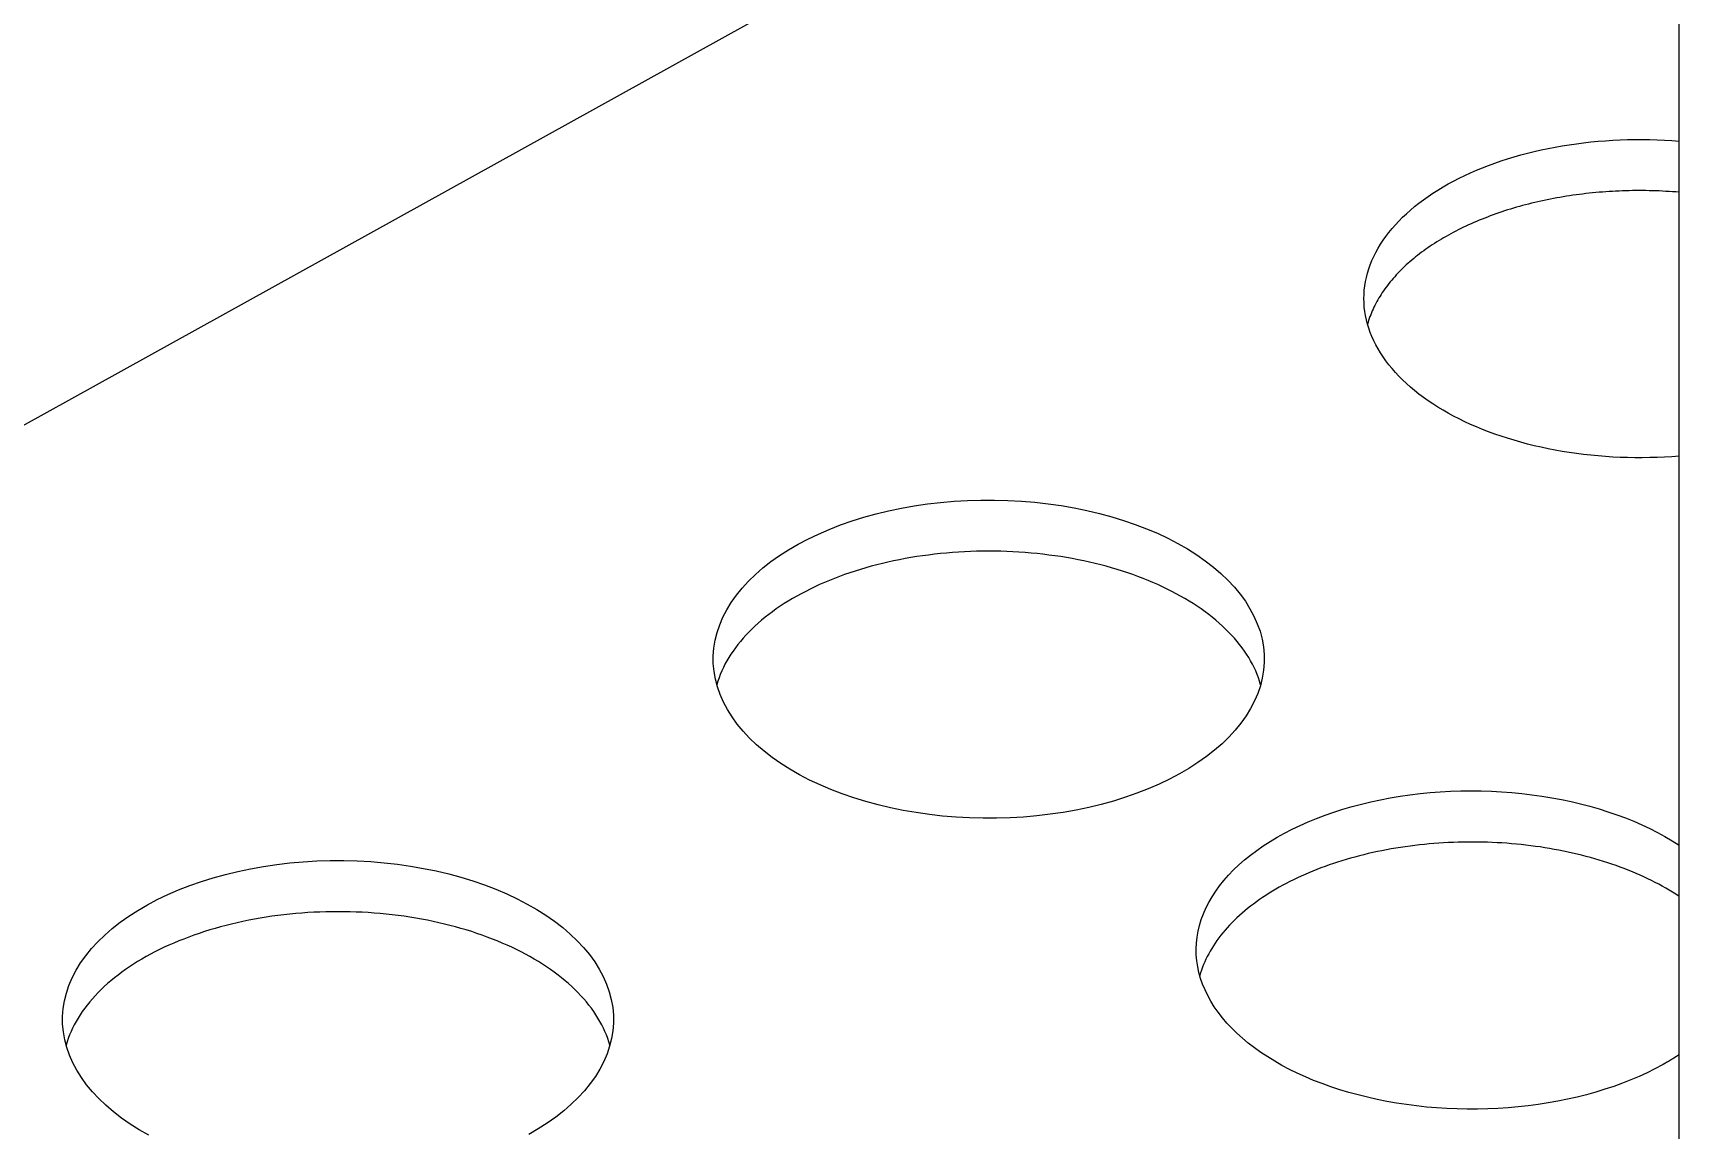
# Model space of a CAD drawing. Extents: x 2.5 to 24.6, y 0.9 to 36.2.
# Drawn here: x 12.224 to 15.51, y 13.427 to 15.616 of the extents above; entities that cross this region are included whole.
import ezdxf

# ---------------------------------------------------------------- set-up
doc = ezdxf.new("R2010")
doc.units = 0
doc.layers.get('0').update_dxf_attribs({"linetype": 'CONTINUOUS'})
doc.layers.add('RAILS', color=254, linetype='CONTINUOUS')

# ---------------------------------------------------------------- blocks, each defined once
blk = doc.blocks.new('A$C41153C96')
at = {"color": 0, "linetype": 'CONTINUOUS', "extrusion": (1e-16, 0.816497, 0.57735)}
for p, q in [((8.6871, -5.0038), (8.6871, 14.388)), ((7.5778, 9.5036), (1.3796, 6.0712))]:
    blk.add_line(p, q, dxfattribs=at)
at = {"color": 0, "linetype": 'CONTINUOUS'}
for points in [[(8.6871, 8.226, 0), (8.6724, 8.2248, 0), (8.6578, 8.224, 0), (8.6431, 8.2233, 0), (8.6284, 8.2229, 0), (8.6136, 8.2227, 0), (8.5989, 8.2227, 0), (8.5842, 8.223, 0), (8.5695, 8.2234, 0), (8.5548, 8.2241, 0), (8.5401, 8.2251, 0), (8.5255, 8.2262, 0), (8.511, 8.2276, 0), (8.4965, 8.2292, 0), (8.4821, 8.2311, 0), (8.4678, 8.2331, 0), (8.4536, 8.2354, 0), (8.4395, 8.2379, 0), (8.4255, 8.2406, 0), (8.4117, 8.2436, 0), (8.398, 8.2467, 0), (8.3845, 8.25, 0), (8.3711, 8.2536, 0), (8.3579, 8.2574, 0), (8.3448, 8.2614, 0), (8.332, 8.2655, 0), (8.3193, 8.2699, 0), (8.3069, 8.2744, 0), (8.2947, 8.2792, 0), (8.2827, 8.2842, 0), (8.2709, 8.2893, 0), (8.2594, 8.2946, 0), (8.2481, 8.3001, 0), (8.2371, 8.3057, 0), (8.2263, 8.3115, 0), (8.2159, 8.3175, 0), (8.2057, 8.3237, 0), (8.1958, 8.33, 0), (8.1861, 8.3364, 0), (8.1768, 8.343, 0), (8.1678, 8.3498, 0), (8.1592, 8.3566, 0), (8.1508, 8.3636, 0), (8.1428, 8.3708, 0), (8.1351, 8.378, 0), (8.1277, 8.3854, 0), (8.1207, 8.3929, 0), (8.1141, 8.4005, 0), (8.1077, 8.4082, 0), (8.1018, 8.416, 0), (8.0962, 8.4238, 0), (8.091, 8.4318, 0), (8.0861, 8.4398, 0), (8.0817, 8.4479, 0), (8.0776, 8.4561, 0), (8.0739, 8.4643, 0), (8.0706, 8.4726, 0), (8.0676, 8.481, 0), (8.065, 8.4894, 0), (8.0629, 8.4978, 0), (8.0611, 8.5062, 0), (8.0597, 8.5147, 0), (8.0587, 8.5232, 0), (8.0582, 8.5317, 0), (8.058, 8.5402, 0), (8.0582, 8.5487, 0), (8.0587, 8.5572, 0), (8.0597, 8.5657, 0), (8.0611, 8.5742, 0), (8.0629, 8.5826, 0), (8.065, 8.591, 0), (8.0676, 8.5994, 0), (8.0706, 8.6077, 0), (8.0739, 8.616, 0), (8.0776, 8.6243, 0), (8.0817, 8.6325, 0), (8.0861, 8.6406, 0), (8.091, 8.6486, 0), (8.0962, 8.6566, 0), (8.1018, 8.6644, 0), (8.1077, 8.6722, 0), (8.1141, 8.6799, 0), (8.1207, 8.6875, 0), (8.1277, 8.695, 0), (8.1351, 8.7024, 0), (8.1428, 8.7096, 0), (8.1508, 8.7167, 0), (8.1592, 8.7238, 0), (8.1678, 8.7306, 0), (8.1768, 8.7374, 0), (8.1861, 8.744, 0), (8.1958, 8.7504, 0), (8.2057, 8.7567, 0), (8.2159, 8.7629, 0), (8.2263, 8.7689, 0), (8.2371, 8.7747, 0), (8.2481, 8.7803, 0), (8.2594, 8.7858, 0), (8.2709, 8.7911, 0), (8.2827, 8.7963, 0), (8.2947, 8.8012, 0), (8.3069, 8.8059, 0), (8.3193, 8.8105, 0), (8.332, 8.8149, 0), (8.3448, 8.819, 0), (8.3579, 8.823, 0), (8.3711, 8.8268, 0), (8.3845, 8.8303, 0), (8.398, 8.8337, 0), (8.4117, 8.8368, 0), (8.4255, 8.8398, 0), (8.4395, 8.8425, 0), (8.4536, 8.845, 0), (8.4678, 8.8473, 0), (8.4821, 8.8493, 0), (8.4965, 8.8512, 0), (8.511, 8.8528, 0), (8.5255, 8.8542, 0), (8.5401, 8.8553, 0), (8.5548, 8.8562, 0), (8.5695, 8.857, 0), (8.5842, 8.8574, 0), (8.5989, 8.8577, 0), (8.6136, 8.8577, 0), (8.6284, 8.8575, 0), (8.6431, 8.8571, 0), (8.6578, 8.8564, 0), (8.6724, 8.8555, 0), (8.6871, 8.8544, 0)], [(8.6871, 8.7524, 0), (8.6805, 8.7529, 0), (8.6738, 8.7534, 0), (8.6672, 8.7538, 0), (8.6606, 8.7542, 0), (8.6539, 8.7546, 0), (8.6472, 8.7549, 0), (8.6406, 8.7551, 0), (8.6339, 8.7553, 0), (8.6273, 8.7555, 0), (8.6206, 8.7556, 0), (8.6139, 8.7557, 0), (8.6072, 8.7557, 0), (8.6006, 8.7556, 0), (8.5939, 8.7556, 0), (8.5872, 8.7554, 0), (8.5805, 8.7553, 0), (8.5739, 8.7551, 0), (8.5672, 8.7548, 0), (8.5605, 8.7545, 0), (8.5539, 8.7541, 0), (8.5473, 8.7537, 0), (8.5406, 8.7533, 0), (8.534, 8.7528, 0), (8.5274, 8.7523, 0), (8.5208, 8.7517, 0), (8.5142, 8.751, 0), (8.5076, 8.7503, 0), (8.5011, 8.7496, 0), (8.4946, 8.7488, 0), (8.488, 8.748, 0), (8.4815, 8.7472, 0), (8.475, 8.7463, 0), (8.4686, 8.7453, 0), (8.4621, 8.7443, 0), (8.4557, 8.7433, 0), (8.4493, 8.7422, 0), (8.4429, 8.741, 0), (8.4366, 8.7399, 0), (8.4302, 8.7386, 0), (8.4239, 8.7374, 0), (8.4176, 8.7361, 0), (8.4114, 8.7347, 0), (8.4052, 8.7333, 0), (8.399, 8.7319, 0), (8.3928, 8.7304, 0), (8.3867, 8.7288, 0), (8.3806, 8.7273, 0), (8.3745, 8.7257, 0), (8.3685, 8.724, 0), (8.3625, 8.7223, 0), (8.3566, 8.7206, 0), (8.3506, 8.7188, 0), (8.3447, 8.717, 0), (8.3389, 8.7151, 0), (8.3331, 8.7132, 0), (8.3273, 8.7112, 0), (8.3216, 8.7093, 0), (8.316, 8.7072, 0), (8.3103, 8.7052, 0), (8.3047, 8.703, 0), (8.2992, 8.7009, 0), (8.2937, 8.6987, 0), (8.2882, 8.6965, 0), (8.2828, 8.6942, 0), (8.2774, 8.692, 0), (8.2721, 8.6896, 0), (8.2669, 8.6872, 0), (8.2617, 8.6848, 0), (8.2565, 8.6824, 0), (8.2514, 8.6799, 0), (8.2463, 8.6774, 0), (8.2413, 8.6748, 0), (8.2364, 8.6723, 0), (8.2315, 8.6696, 0), (8.2266, 8.667, 0), (8.2219, 8.6643, 0), (8.2171, 8.6616, 0), (8.2125, 8.6588, 0), (8.2079, 8.656, 0), (8.2033, 8.6532, 0), (8.1988, 8.6503, 0), (8.1944, 8.6475, 0), (8.19, 8.6446, 0), (8.1857, 8.6416, 0), (8.1815, 8.6386, 0), (8.1773, 8.6356, 0), (8.1731, 8.6326, 0), (8.1691, 8.6295, 0), (8.1651, 8.6264, 0), (8.1612, 8.6233, 0), (8.1573, 8.6202, 0), (8.1535, 8.617, 0), (8.1498, 8.6138, 0), (8.1461, 8.6106, 0), (8.1425, 8.6073, 0), (8.139, 8.6041, 0), (8.1356, 8.6008, 0), (8.1322, 8.5974, 0), (8.1289, 8.5941, 0), (8.1256, 8.5907, 0), (8.1225, 8.5873, 0), (8.1194, 8.5839, 0), (8.1163, 8.5805, 0), (8.1134, 8.577, 0), (8.1105, 8.5736, 0), (8.1077, 8.5701, 0), (8.1049, 8.5665, 0), (8.1023, 8.563, 0), (8.0997, 8.5595, 0), (8.0972, 8.5559, 0), (8.0947, 8.5523, 0), (8.0924, 8.5487, 0), (8.0901, 8.5451, 0), (8.0879, 8.5414, 0), (8.0857, 8.5378, 0), (8.0837, 8.5341, 0), (8.0817, 8.5304, 0), (8.0798, 8.5267, 0), (8.078, 8.523, 0), (8.0762, 8.5193, 0), (8.0746, 8.5156, 0), (8.073, 8.5118, 0), (8.0715, 8.5081, 0), (8.07, 8.5043, 0), (8.0687, 8.5005, 0), (8.0674, 8.4968, 0), (8.0662, 8.493, 0), (8.0651, 8.4892, 0)], [(7.6896, 7.5917, 0), (7.6697, 7.5812, 0), (7.6489, 7.5712, 0), (7.6273, 7.5619, 0), (7.6049, 7.5532, 0), (7.5818, 7.5451, 0), (7.558, 7.5377, 0), (7.5337, 7.531, 0), (7.5088, 7.525, 0), (7.4834, 7.5197, 0), (7.4576, 7.5151, 0), (7.4314, 7.5113, 0), (7.405, 7.5082, 0), (7.3783, 7.5058, 0), (7.3514, 7.5042, 0), (7.3244, 7.5034, 0), (7.2975, 7.5034, 0), (7.2705, 7.5041, 0), (7.2436, 7.5055, 0), (7.2169, 7.5078, 0), (7.1904, 7.5107, 0), (7.1642, 7.5145, 0), (7.1383, 7.5189, 0), (7.1129, 7.5241, 0), (7.0879, 7.5301, 0), (7.0634, 7.5367, 0), (7.0396, 7.544, 0), (7.0164, 7.5519, 0), (6.9939, 7.5605, 0), (6.9721, 7.5698, 0), (6.9512, 7.5796, 0), (6.9311, 7.59, 0), (6.912, 7.601, 0), (6.8938, 7.6125, 0), (6.8766, 7.6245, 0), (6.8604, 7.637, 0), (6.8453, 7.6499, 0), (6.8314, 7.6633, 0), (6.8186, 7.677, 0), (6.8069, 7.6911, 0), (6.7965, 7.7054, 0), (6.7873, 7.7201, 0), (6.7794, 7.735, 0), (6.7727, 7.7501, 0), (6.7674, 7.7654, 0), (6.7633, 7.7808, 0), (6.7606, 7.7963, 0), (6.7591, 7.8119, 0), (6.759, 7.8274, 0), (6.7603, 7.843, 0), (6.7628, 7.8585, 0), (6.7667, 7.874, 0), (6.7718, 7.8892, 0), (6.7783, 7.9044, 0), (6.786, 7.9193, 0), (6.795, 7.934, 0), (6.8053, 7.9484, 0), (6.8167, 7.9626, 0), (6.8294, 7.9763, 0), (6.8432, 7.9897, 0), (6.8581, 8.0027, 0), (6.8741, 8.0153, 0), (6.8911, 8.0273, 0), (6.9092, 8.0389, 0), (6.9282, 8.05, 0), (6.9481, 8.0605, 0), (6.9689, 8.0704, 0), (6.9906, 8.0798, 0), (7.013, 8.0885, 0), (7.0361, 8.0965, 0), (7.0598, 8.1039, 0), (7.0842, 8.1106, 0), (7.1091, 8.1167, 0), (7.1345, 8.122, 0), (7.1603, 8.1265, 0), (7.1864, 8.1304, 0), (7.2129, 8.1335, 0), (7.2396, 8.1358, 0), (7.2664, 8.1374, 0), (7.2934, 8.1382, 0), (7.3204, 8.1383, 0), (7.3473, 8.1376, 0), (7.3742, 8.1361, 0), (7.4009, 8.1339, 0), (7.4274, 8.1309, 0), (7.4536, 8.1272, 0), (7.4795, 8.1227, 0), (7.505, 8.1175, 0), (7.5299, 8.1116, 0), (7.5544, 8.105, 0), (7.5782, 8.0977, 0), (7.6014, 8.0897, 0), (7.6239, 8.0811, 0), (7.6457, 8.0719, 0), (7.6666, 8.062, 0), (7.6867, 8.0516, 0), (7.7058, 8.0406, 0), (7.7241, 8.0291, 0), (7.7412, 8.0171, 0), (7.7574, 8.0046, 0), (7.7725, 7.9917, 0), (7.7865, 7.9784, 0), (7.7993, 7.9646, 0), (7.8109, 7.9506, 0), (7.8213, 7.9362, 0), (7.8305, 7.9215, 0), (7.8384, 7.9066, 0), (7.8451, 7.8915, 0), (7.8505, 7.8763, 0), (7.8545, 7.8609, 0), (7.8573, 7.8454, 0), (7.8587, 7.8298, 0), (7.8588, 7.8142, 0), (7.8576, 7.7986, 0), (7.855, 7.7831, 0), (7.8512, 7.7677, 0), (7.846, 7.7524, 0), (7.8395, 7.7373, 0), (7.8318, 7.7223, 0), (7.8228, 7.7076, 0), (7.8125, 7.6932, 0), (7.8011, 7.6791, 0), (7.7885, 7.6653, 0), (7.7747, 7.6519, 0), (7.7598, 7.6389, 0), (7.7438, 7.6264, 0), (7.7267, 7.6143, 0), (7.7086, 7.6027, 0), (7.6896, 7.5917, 0)], [(7.8518, 7.7698, 0), (7.8497, 7.7767, 0), (7.8473, 7.7835, 0), (7.8448, 7.7904, 0), (7.8419, 7.7972, 0), (7.8388, 7.8039, 0), (7.8354, 7.8106, 0), (7.8318, 7.8173, 0), (7.8279, 7.8239, 0), (7.8237, 7.8305, 0), (7.8194, 7.837, 0), (7.8147, 7.8435, 0), (7.8098, 7.8499, 0), (7.8047, 7.8562, 0), (7.7993, 7.8625, 0), (7.7938, 7.8687, 0), (7.7879, 7.8748, 0), (7.7819, 7.8809, 0), (7.7755, 7.8868, 0), (7.769, 7.8927, 0), (7.7623, 7.8985, 0), (7.7553, 7.9043, 0), (7.7481, 7.9099, 0), (7.7407, 7.9154, 0), (7.7331, 7.9209, 0), (7.7253, 7.9262, 0), (7.7173, 7.9315, 0), (7.7091, 7.9366, 0), (7.7007, 7.9416, 0), (7.6921, 7.9466, 0), (7.6833, 7.9514, 0), (7.6743, 7.9561, 0), (7.6652, 7.9607, 0), (7.6559, 7.9651, 0), (7.6464, 7.9695, 0), (7.6368, 7.9737, 0), (7.627, 7.9778, 0), (7.617, 7.9818, 0), (7.6069, 7.9857, 0), (7.5967, 7.9894, 0), (7.5863, 7.993, 0), (7.5757, 7.9964, 0), (7.5651, 7.9998, 0), (7.5543, 8.003, 0), (7.5434, 8.006, 0), (7.5324, 8.0089, 0), (7.5213, 8.0117, 0), (7.51, 8.0143, 0), (7.4987, 8.0168, 0), (7.4873, 8.0191, 0), (7.4758, 8.0213, 0), (7.4642, 8.0234, 0), (7.4526, 8.0253, 0), (7.4409, 8.027, 0), (7.4291, 8.0286, 0), (7.4172, 8.0301, 0), (7.4053, 8.0314, 0), (7.3934, 8.0325, 0), (7.3814, 8.0335, 0), (7.3693, 8.0344, 0), (7.3573, 8.0351, 0), (7.3452, 8.0356, 0), (7.3331, 8.036, 0), (7.321, 8.0362, 0), (7.3089, 8.0363, 0), (7.2968, 8.0362, 0), (7.2847, 8.036, 0), (7.2726, 8.0356, 0), (7.2605, 8.0351, 0), (7.2485, 8.0344, 0), (7.2364, 8.0335, 0), (7.2245, 8.0325, 0), (7.2125, 8.0314, 0), (7.2006, 8.0301, 0), (7.1888, 8.0286, 0), (7.177, 8.027, 0), (7.1653, 8.0253, 0), (7.1536, 8.0234, 0), (7.142, 8.0213, 0), (7.1305, 8.0191, 0), (7.1191, 8.0168, 0), (7.1078, 8.0143, 0), (7.0966, 8.0117, 0), (7.0854, 8.0089, 0), (7.0744, 8.006, 0), (7.0635, 8.003, 0), (7.0527, 7.9998, 0), (7.0421, 7.9964, 0), (7.0316, 7.993, 0), (7.0212, 7.9894, 0), (7.0109, 7.9857, 0), (7.0008, 7.9818, 0), (6.9909, 7.9778, 0), (6.9811, 7.9737, 0), (6.9714, 7.9695, 0), (6.9619, 7.9651, 0), (6.9526, 7.9607, 0), (6.9435, 7.9561, 0), (6.9345, 7.9514, 0), (6.9257, 7.9466, 0), (6.9172, 7.9416, 0), (6.9087, 7.9366, 0), (6.9005, 7.9315, 0), (6.8925, 7.9262, 0), (6.8847, 7.9209, 0), (6.8771, 7.9154, 0), (6.8697, 7.9099, 0), (6.8625, 7.9043, 0), (6.8556, 7.8985, 0), (6.8488, 7.8927, 0), (6.8423, 7.8868, 0), (6.836, 7.8809, 0), (6.8299, 7.8748, 0), (6.8241, 7.8687, 0), (6.8185, 7.8625, 0), (6.8131, 7.8562, 0), (6.808, 7.8499, 0), (6.8031, 7.8435, 0), (6.7985, 7.837, 0), (6.7941, 7.8305, 0), (6.79, 7.8239, 0), (6.7861, 7.8173, 0), (6.7824, 7.8106, 0), (6.7791, 7.8039, 0), (6.7759, 7.7972, 0), (6.7731, 7.7904, 0), (6.7705, 7.7835, 0), (6.7681, 7.7767, 0), (6.7661, 7.7698, 0)], [(8.6538, 7.0113, 0), (8.6388, 7.0033, 0), (8.6233, 6.9956, 0), (8.6073, 6.9883, 0), (8.5908, 6.9813, 0), (8.5739, 6.9746, 0), (8.5566, 6.9684, 0), (8.5389, 6.9625, 0), (8.5208, 6.9569, 0), (8.5023, 6.9518, 0), (8.4836, 6.9471, 0), (8.4646, 6.9428, 0), (8.4453, 6.9389, 0), (8.4258, 6.9354, 0), (8.406, 6.9323, 0), (8.3861, 6.9297, 0), (8.366, 6.9275, 0), (8.3458, 6.9257, 0), (8.3255, 6.9244, 0), (8.3051, 6.9235, 0), (8.2847, 6.923, 0), (8.2642, 6.923, 0), (8.2438, 6.9234, 0), (8.2234, 6.9242, 0), (8.2031, 6.9255, 0), (8.1828, 6.9272, 0), (8.1627, 6.9294, 0), (8.1428, 6.932, 0), (8.123, 6.935, 0), (8.1035, 6.9384, 0), (8.0841, 6.9422, 0), (8.0651, 6.9465, 0), (8.0463, 6.9512, 0), (8.0278, 6.9562, 0), (8.0097, 6.9617, 0), (7.9919, 6.9675, 0), (7.9745, 6.9738, 0), (7.9576, 6.9804, 0), (7.9411, 6.9873, 0), (7.925, 6.9946, 0), (7.9094, 7.0022, 0), (7.8943, 7.0102, 0), (7.8798, 7.0185, 0), (7.8658, 7.0271, 0), (7.8523, 7.036, 0), (7.8394, 7.0451, 0), (7.8271, 7.0546, 0), (7.8155, 7.0643, 0), (7.8045, 7.0742, 0), (7.7941, 7.0844, 0), (7.7844, 7.0948, 0), (7.7753, 7.1054, 0), (7.767, 7.1161, 0), (7.7593, 7.1271, 0), (7.7524, 7.1382, 0), (7.7462, 7.1494, 0), (7.7407, 7.1608, 0), (7.7359, 7.1723, 0), (7.7319, 7.1838, 0), (7.7286, 7.1955, 0), (7.7261, 7.2072, 0), (7.7243, 7.219, 0), (7.7233, 7.2308, 0), (7.7231, 7.2426, 0), (7.7236, 7.2544, 0), (7.7249, 7.2661, 0), (7.7269, 7.2779, 0), (7.7297, 7.2896, 0), (7.7332, 7.3012, 0), (7.7375, 7.3128, 0), (7.7425, 7.3242, 0), (7.7483, 7.3355, 0), (7.7548, 7.3467, 0), (7.762, 7.3578, 0), (7.7699, 7.3687, 0), (7.7785, 7.3794, 0), (7.7878, 7.3899, 0), (7.7977, 7.4002, 0), (7.8083, 7.4103, 0), (7.8196, 7.4201, 0), (7.8315, 7.4297, 0), (7.844, 7.4391, 0), (7.857, 7.4482, 0), (7.8707, 7.4569, 0), (7.8849, 7.4654, 0), (7.8997, 7.4736, 0), (7.9149, 7.4814, 0), (7.9307, 7.489, 0), (7.9469, 7.4962, 0), (7.9636, 7.503, 0), (7.9807, 7.5094, 0), (7.9982, 7.5155, 0), (8.0161, 7.5212, 0), (8.0344, 7.5265, 0), (8.0529, 7.5315, 0), (8.0718, 7.536, 0), (8.091, 7.5401, 0), (8.1104, 7.5438, 0), (8.1301, 7.5471, 0), (8.1499, 7.5499, 0), (8.1699, 7.5524, 0), (8.19, 7.5544, 0), (8.2103, 7.5559, 0), (8.2307, 7.5571, 0), (8.2511, 7.5578, 0), (8.2715, 7.558, 0), (8.2919, 7.5578, 0), (8.3124, 7.5572, 0), (8.3327, 7.5561, 0), (8.353, 7.5546, 0), (8.3732, 7.5527, 0), (8.3932, 7.5503, 0), (8.4131, 7.5476, 0), (8.4328, 7.5443, 0), (8.4522, 7.5407, 0), (8.4714, 7.5366, 0), (8.4903, 7.5322, 0), (8.509, 7.5273, 0), (8.5273, 7.5221, 0), (8.5452, 7.5164, 0), (8.5628, 7.5104, 0), (8.58, 7.504, 0), (8.5967, 7.4972, 0), (8.613, 7.4901, 0), (8.6288, 7.4826, 0), (8.6442, 7.4748, 0), (8.659, 7.4667, 0), (8.6733, 7.4583, 0), (8.6871, 7.4495, 0)], [(8.6871, 7.3475, 0), (8.6806, 7.3517, 0), (8.674, 7.3558, 0), (8.6673, 7.3598, 0), (8.6605, 7.3638, 0), (8.6535, 7.3677, 0), (8.6464, 7.3716, 0), (8.6392, 7.3754, 0), (8.6319, 7.379, 0), (8.6245, 7.3827, 0), (8.617, 7.3862, 0), (8.6093, 7.3897, 0), (8.6016, 7.3931, 0), (8.5938, 7.3964, 0), (8.5858, 7.3996, 0), (8.5778, 7.4028, 0), (8.5696, 7.4058, 0), (8.5614, 7.4088, 0), (8.5531, 7.4117, 0), (8.5447, 7.4145, 0), (8.5362, 7.4173, 0), (8.5276, 7.4199, 0), (8.519, 7.4225, 0), (8.5102, 7.4249, 0), (8.5014, 7.4273, 0), (8.4925, 7.4296, 0), (8.4836, 7.4318, 0), (8.4746, 7.4339, 0), (8.4655, 7.4359, 0), (8.4564, 7.4378, 0), (8.4472, 7.4396, 0), (8.438, 7.4413, 0), (8.4286, 7.443, 0), (8.4193, 7.4445, 0), (8.4099, 7.446, 0), (8.4005, 7.4473, 0), (8.391, 7.4486, 0), (8.3815, 7.4497, 0), (8.372, 7.4508, 0), (8.3624, 7.4517, 0), (8.3528, 7.4526, 0), (8.3431, 7.4534, 0), (8.3335, 7.454, 0), (8.3238, 7.4546, 0), (8.3141, 7.4551, 0), (8.3045, 7.4554, 0), (8.2948, 7.4557, 0), (8.285, 7.4559, 0), (8.2753, 7.4559, 0), (8.2656, 7.4559, 0), (8.2559, 7.4558, 0), (8.2462, 7.4556, 0), (8.2365, 7.4552, 0), (8.2268, 7.4548, 0), (8.2171, 7.4543, 0), (8.2074, 7.4537, 0), (8.1978, 7.453, 0), (8.1882, 7.4521, 0), (8.1786, 7.4512, 0), (8.1691, 7.4502, 0), (8.1595, 7.4491, 0), (8.15, 7.4479, 0), (8.1406, 7.4466, 0), (8.1312, 7.4452, 0), (8.1218, 7.4437, 0), (8.1125, 7.4421, 0), (8.1032, 7.4404, 0), (8.094, 7.4386, 0), (8.0848, 7.4368, 0), (8.0757, 7.4348, 0), (8.0667, 7.4328, 0), (8.0577, 7.4306, 0), (8.0488, 7.4284, 0), (8.04, 7.426, 0), (8.0312, 7.4236, 0), (8.0225, 7.4211, 0), (8.0139, 7.4185, 0), (8.0054, 7.4158, 0), (7.9969, 7.413, 0), (7.9886, 7.4102, 0), (7.9803, 7.4072, 0), (7.9721, 7.4042, 0), (7.9641, 7.4011, 0), (7.9561, 7.3979, 0), (7.9482, 7.3946, 0), (7.9404, 7.3913, 0), (7.9327, 7.3878, 0), (7.9251, 7.3843, 0), (7.9176, 7.3807, 0), (7.9103, 7.3771, 0), (7.903, 7.3733, 0), (7.8959, 7.3695, 0), (7.8889, 7.3656, 0), (7.882, 7.3617, 0), (7.8752, 7.3577, 0), (7.8686, 7.3536, 0), (7.862, 7.3494, 0), (7.8557, 7.3452, 0), (7.8494, 7.3409, 0), (7.8433, 7.3365, 0), (7.8373, 7.3321, 0), (7.8314, 7.3276, 0), (7.8257, 7.3231, 0), (7.8201, 7.3185, 0), (7.8147, 7.3139, 0), (7.8094, 7.3092, 0), (7.8042, 7.3044, 0), (7.7992, 7.2996, 0), (7.7943, 7.2947, 0), (7.7896, 7.2898, 0), (7.7851, 7.2849, 0), (7.7807, 7.2799, 0), (7.7764, 7.2748, 0), (7.7723, 7.2698, 0), (7.7684, 7.2646, 0), (7.7646, 7.2595, 0), (7.761, 7.2542, 0), (7.7575, 7.249, 0), (7.7542, 7.2437, 0), (7.7511, 7.2384, 0), (7.7481, 7.2331, 0), (7.7453, 7.2277, 0), (7.7426, 7.2223, 0), (7.7401, 7.2169, 0), (7.7378, 7.2114, 0), (7.7357, 7.206, 0), (7.7337, 7.2005, 0), (7.7319, 7.195, 0), (7.7302, 7.1894, 0)], [(5.6321, 6.8707, 0), (5.6129, 6.8816, 0), (5.5947, 6.8932, 0), (5.5775, 6.9052, 0), (5.5614, 6.9177, 0), (5.5463, 6.9306, 0), (5.5323, 6.9439, 0), (5.5195, 6.9576, 0), (5.5079, 6.9717, 0), (5.4975, 6.9861, 0), (5.4883, 7.0007, 0), (5.4803, 7.0156, 0), (5.4737, 7.0307, 0), (5.4683, 7.046, 0), (5.4643, 7.0614, 0), (5.4615, 7.0769, 0), (5.4601, 7.0925, 0), (5.46, 7.1081, 0), (5.4612, 7.1236, 0), (5.4638, 7.1392, 0), (5.4676, 7.1546, 0), (5.4728, 7.1699, 0), (5.4793, 7.185, 0), (5.487, 7.2, 0), (5.496, 7.2146, 0), (5.5062, 7.2291, 0), (5.5177, 7.2432, 0), (5.5303, 7.2569, 0), (5.5441, 7.2703, 0), (5.559, 7.2833, 0), (5.575, 7.2959, 0), (5.5921, 7.308, 0), (5.6101, 7.3196, 0), (5.6292, 7.3306, 0), (5.6491, 7.3411, 0), (5.6699, 7.3511, 0), (5.6915, 7.3604, 0), (5.7139, 7.3691, 0), (5.737, 7.3772, 0), (5.7608, 7.3846, 0), (5.7851, 7.3913, 0), (5.81, 7.3973, 0), (5.8354, 7.4026, 0), (5.8612, 7.4072, 0), (5.8874, 7.411, 0), (5.9138, 7.4141, 0), (5.9405, 7.4165, 0), (5.9674, 7.4181, 0), (5.9943, 7.4189, 0), (6.0213, 7.4189, 0), (6.0483, 7.4182, 0), (6.0752, 7.4168, 0), (6.1019, 7.4145, 0), (6.1284, 7.4115, 0), (6.1546, 7.4078, 0), (6.1805, 7.4033, 0), (6.2059, 7.3981, 0), (6.2309, 7.3922, 0), (6.2553, 7.3856, 0), (6.2792, 7.3783, 0), (6.3024, 7.3704, 0), (6.3249, 7.3617, 0), (6.3466, 7.3525, 0), (6.3676, 7.3427, 0), (6.3876, 7.3322, 0), (6.4068, 7.3213, 0), (6.425, 7.3098, 0), (6.4422, 7.2977, 0), (6.4584, 7.2853, 0), (6.4734, 7.2723, 0), (6.4874, 7.259, 0), (6.5002, 7.2453, 0), (6.5119, 7.2312, 0), (6.5223, 7.2168, 0), (6.5315, 7.2022, 0), (6.5394, 7.1873, 0), (6.5461, 7.1722, 0), (6.5514, 7.1569, 0), (6.5555, 7.1415, 0), (6.5582, 7.126, 0), (6.5597, 7.1104, 0), (6.5598, 7.0948, 0), (6.5585, 7.0793, 0), (6.556, 7.0637, 0), (6.5521, 7.0483, 0), (6.5469, 7.033, 0), (6.5405, 7.0179, 0), (6.5328, 7.003, 0), (6.5237, 6.9883, 0), (6.5135, 6.9738, 0), (6.5021, 6.9597, 0), (6.4894, 6.946, 0), (6.4756, 6.9326, 0), (6.4607, 6.9196, 0), (6.4447, 6.907, 0), (6.4277, 6.8949, 0), (6.4096, 6.8834, 0), (6.3906, 6.8723, 0)], [(6.5527, 7.0504, 0), (6.5506, 7.0573, 0), (6.5483, 7.0642, 0), (6.5457, 7.071, 0), (6.5428, 7.0778, 0), (6.5397, 7.0846, 0), (6.5363, 7.0913, 0), (6.5327, 7.0979, 0), (6.5288, 7.1046, 0), (6.5247, 7.1111, 0), (6.5203, 7.1177, 0), (6.5157, 7.1241, 0), (6.5108, 7.1305, 0), (6.5057, 7.1368, 0), (6.5003, 7.1431, 0), (6.4947, 7.1493, 0), (6.4889, 7.1555, 0), (6.4828, 7.1615, 0), (6.4765, 7.1675, 0), (6.47, 7.1734, 0), (6.4632, 7.1792, 0), (6.4563, 7.1849, 0), (6.4491, 7.1905, 0), (6.4417, 7.1961, 0), (6.4341, 7.2015, 0), (6.4263, 7.2069, 0), (6.4183, 7.2121, 0), (6.4101, 7.2172, 0), (6.4016, 7.2223, 0), (6.393, 7.2272, 0), (6.3843, 7.232, 0), (6.3753, 7.2367, 0), (6.3662, 7.2413, 0), (6.3568, 7.2458, 0), (6.3474, 7.2501, 0), (6.3377, 7.2543, 0), (6.3279, 7.2585, 0), (6.318, 7.2624, 0), (6.3079, 7.2663, 0), (6.2976, 7.27, 0), (6.2872, 7.2736, 0), (6.2767, 7.2771, 0), (6.266, 7.2804, 0), (6.2553, 7.2836, 0), (6.2443, 7.2866, 0), (6.2333, 7.2895, 0), (6.2222, 7.2923, 0), (6.211, 7.2949, 0), (6.1997, 7.2974, 0), (6.1883, 7.2998, 0), (6.1768, 7.302, 0), (6.1652, 7.304, 0), (6.1535, 7.3059, 0), (6.1418, 7.3077, 0), (6.13, 7.3093, 0), (6.1182, 7.3107, 0), (6.1063, 7.312, 0), (6.0943, 7.3132, 0), (6.0823, 7.3142, 0), (6.0703, 7.315, 0), (6.0583, 7.3157, 0), (6.0462, 7.3162, 0), (6.0341, 7.3166, 0), (6.022, 7.3169, 0), (6.0099, 7.3169, 0), (5.9978, 7.3169, 0), (5.9856, 7.3166, 0), (5.9736, 7.3162, 0), (5.9615, 7.3157, 0), (5.9494, 7.315, 0), (5.9374, 7.3142, 0), (5.9254, 7.3132, 0), (5.9135, 7.312, 0), (5.9016, 7.3107, 0), (5.8897, 7.3093, 0), (5.8779, 7.3077, 0), (5.8662, 7.3059, 0), (5.8546, 7.304, 0), (5.843, 7.302, 0), (5.8315, 7.2998, 0), (5.8201, 7.2974, 0), (5.8087, 7.2949, 0), (5.7975, 7.2923, 0), (5.7864, 7.2895, 0), (5.7754, 7.2866, 0), (5.7645, 7.2836, 0), (5.7537, 7.2804, 0), (5.7431, 7.2771, 0), (5.7325, 7.2736, 0), (5.7221, 7.27, 0), (5.7119, 7.2663, 0), (5.7018, 7.2624, 0), (5.6918, 7.2585, 0), (5.682, 7.2543, 0), (5.6724, 7.2501, 0), (5.6629, 7.2458, 0), (5.6536, 7.2413, 0), (5.6444, 7.2367, 0), (5.6355, 7.232, 0), (5.6267, 7.2272, 0), (5.6181, 7.2223, 0), (5.6097, 7.2172, 0), (5.6015, 7.2121, 0), (5.5935, 7.2069, 0), (5.5857, 7.2015, 0), (5.5781, 7.1961, 0), (5.5707, 7.1905, 0), (5.5635, 7.1849, 0), (5.5565, 7.1792, 0), (5.5498, 7.1734, 0), (5.5432, 7.1675, 0), (5.5369, 7.1615, 0), (5.5309, 7.1555, 0), (5.525, 7.1493, 0), (5.5194, 7.1431, 0), (5.5141, 7.1368, 0), (5.5089, 7.1305, 0), (5.5041, 7.1241, 0), (5.4994, 7.1177, 0), (5.495, 7.1111, 0), (5.4909, 7.1046, 0), (5.487, 7.0979, 0), (5.4834, 7.0913, 0), (5.48, 7.0846, 0), (5.4769, 7.0778, 0), (5.474, 7.071, 0), (5.4714, 7.0642, 0), (5.4691, 7.0573, 0), (5.467, 7.0504, 0)], [(8.6871, 7.0314, 0), (8.6868, 7.0312, 0), (8.6866, 7.0311, 0), (8.6863, 7.0309, 0), (8.6861, 7.0308, 0), (8.6858, 7.0306, 0), (8.6856, 7.0304, 0), (8.6853, 7.0303, 0), (8.6851, 7.0301, 0), (8.6848, 7.0299, 0), (8.6846, 7.0298, 0), (8.6843, 7.0296, 0), (8.6841, 7.0295, 0), (8.6838, 7.0293, 0), (8.6836, 7.0291, 0), (8.6833, 7.029, 0), (8.6831, 7.0288, 0), (8.6828, 7.0286, 0), (8.6826, 7.0285, 0), (8.6823, 7.0283, 0), (8.6821, 7.0282, 0), (8.6818, 7.028, 0), (8.6816, 7.0278, 0), (8.6813, 7.0277, 0), (8.6811, 7.0275, 0), (8.6808, 7.0274, 0), (8.6806, 7.0272, 0), (8.6803, 7.027, 0), (8.68, 7.0269, 0), (8.6798, 7.0267, 0), (8.6795, 7.0266, 0), (8.6793, 7.0264, 0), (8.679, 7.0262, 0), (8.6788, 7.0261, 0), (8.6785, 7.0259, 0), (8.6783, 7.0258, 0), (8.678, 7.0256, 0), (8.6778, 7.0254, 0), (8.6775, 7.0253, 0), (8.6773, 7.0251, 0), (8.677, 7.0249, 0), (8.6767, 7.0248, 0), (8.6765, 7.0246, 0), (8.6762, 7.0245, 0), (8.676, 7.0243, 0), (8.6757, 7.0241, 0), (8.6755, 7.024, 0), (8.6752, 7.0238, 0), (8.675, 7.0237, 0), (8.6747, 7.0235, 0), (8.6744, 7.0234, 0), (8.6742, 7.0232, 0), (8.6739, 7.023, 0), (8.6737, 7.0229, 0), (8.6734, 7.0227, 0), (8.6731, 7.0226, 0), (8.6729, 7.0224, 0), (8.6726, 7.0222, 0), (8.6724, 7.0221, 0), (8.6721, 7.0219, 0), (8.6718, 7.0218, 0), (8.6716, 7.0216, 0), (8.6713, 7.0215, 0), (8.6711, 7.0213, 0), (8.6708, 7.0211, 0), (8.6706, 7.021, 0), (8.6703, 7.0208, 0), (8.67, 7.0207, 0), (8.6698, 7.0205, 0), (8.6695, 7.0204, 0), (8.6692, 7.0202, 0), (8.669, 7.0201, 0), (8.6687, 7.0199, 0), (8.6685, 7.0197, 0), (8.6682, 7.0196, 0), (8.6679, 7.0194, 0), (8.6677, 7.0193, 0), (8.6674, 7.0191, 0), (8.6671, 7.019, 0), (8.6669, 7.0188, 0), (8.6666, 7.0186, 0), (8.6664, 7.0185, 0), (8.6661, 7.0183, 0), (8.6658, 7.0182, 0), (8.6656, 7.018, 0), (8.6653, 7.0179, 0), (8.665, 7.0177, 0), (8.6648, 7.0176, 0), (8.6645, 7.0174, 0), (8.6642, 7.0172, 0), (8.664, 7.0171, 0), (8.6637, 7.0169, 0), (8.6635, 7.0168, 0), (8.6632, 7.0166, 0), (8.6629, 7.0165, 0), (8.6627, 7.0163, 0), (8.6624, 7.0162, 0), (8.6621, 7.016, 0), (8.6619, 7.0159, 0), (8.6616, 7.0157, 0), (8.6613, 7.0156, 0), (8.6611, 7.0154, 0), (8.6608, 7.0152, 0), (8.6605, 7.0151, 0), (8.6603, 7.0149, 0), (8.66, 7.0148, 0), (8.6597, 7.0146, 0), (8.6595, 7.0145, 0), (8.6592, 7.0143, 0), (8.6589, 7.0142, 0), (8.6586, 7.014, 0), (8.6584, 7.0139, 0), (8.6581, 7.0137, 0), (8.6578, 7.0136, 0), (8.6576, 7.0134, 0), (8.6573, 7.0133, 0), (8.657, 7.0131, 0), (8.6568, 7.013, 0), (8.6565, 7.0128, 0), (8.6562, 7.0127, 0), (8.656, 7.0125, 0), (8.6557, 7.0123, 0), (8.6554, 7.0122, 0), (8.6552, 7.0121, 0), (8.6549, 7.0119, 0), (8.6546, 7.0118, 0), (8.6543, 7.0116, 0), (8.6541, 7.0114, 0), (8.6538, 7.0113, 0)]]:
    blk.add_polyline3d(points, dxfattribs=at)

msp = doc.modelspace()

# ---------------------------------------------------------------- block references
at = {"layer": 'RAILS'}
msp.add_blockref('A$C41153C96', (6.8231, 6.546), dxfattribs=at)

doc.saveas('drawing.dxf')
